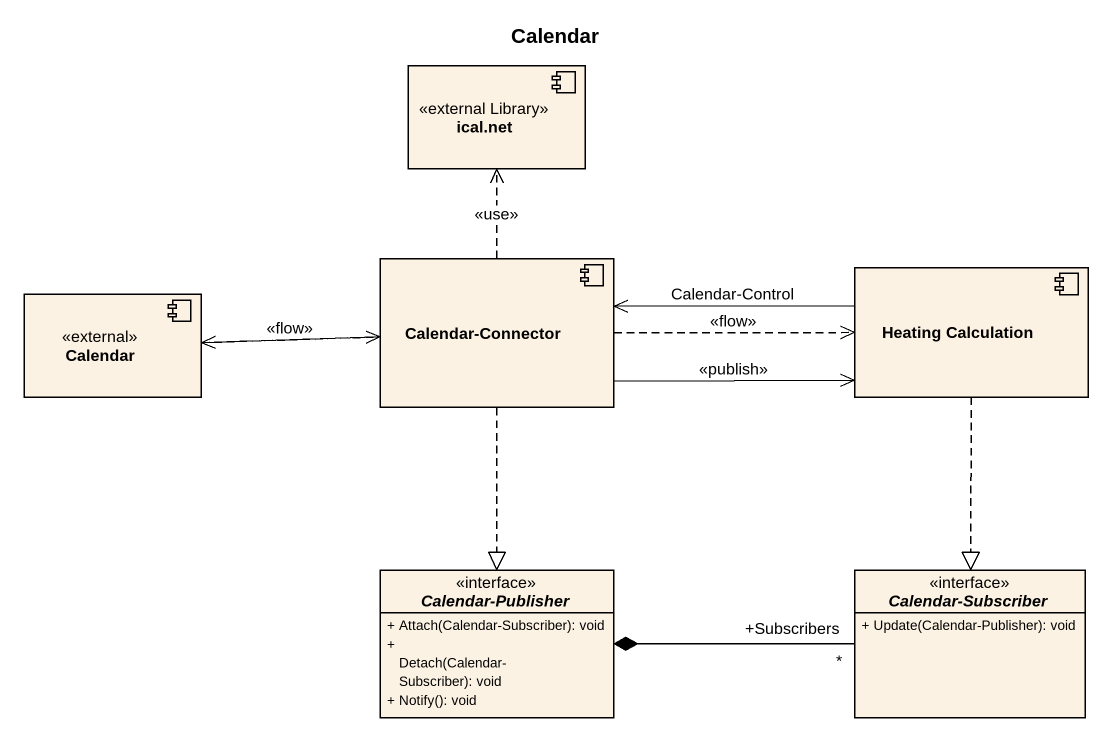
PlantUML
@startuml
title Calendar
allowmixing
hide circle
hide empty members
skinparam classAttributeIconSize 0
component "ical.net" as ical_net <<external Library>>
component "Calendar-Connector" as Calendar_Connector
component "Heating Calculation" as Heating_Calculation
component Calendar <<external>>
interface "Calendar-Publisher" as Calendar_Publisher {
  + Attach(Calendar-Subscriber): void
  + Detach(Calendar-Subscriber): void
  + Notify(): void
}
interface "Calendar-Subscriber" as Calendar_Subscriber {
  + Update(Calendar-Publisher): void
}
Calendar_Connector .up.> ical_net : <<use>>
Calendar_Connector -right-> Heating_Calculation : <<publish>>
Calendar_Connector .right.> Heating_Calculation : <<flow>>
Calendar_Connector -left-> Calendar
Calendar_Connector ..|> Calendar_Publisher
Heating_Calculation -left-> Calendar_Connector : Calendar-Control
Heating_Calculation ..|> Calendar_Subscriber
Calendar .right.> Calendar_Connector : <<flow>>
Calendar_Publisher *-right- "+Subscribers\n*" Calendar_Subscriber
@enduml
